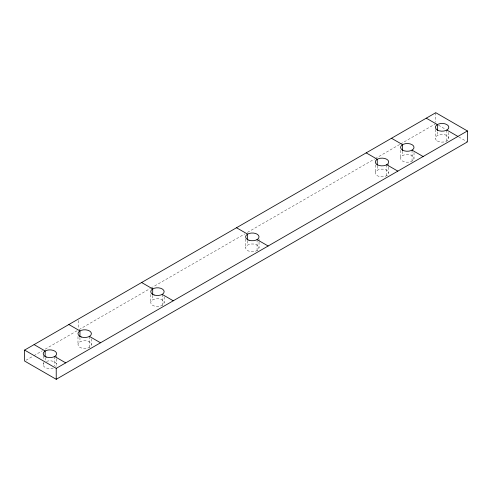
<?xml version="1.0" encoding="UTF-8"?>
<svg xmlns="http://www.w3.org/2000/svg" width="492" height="492" viewBox="0 0 492 492"><rect width="100%" height="100%" fill="white"/><g stroke="black" fill="none" stroke-linecap="round" stroke-linejoin="round"><path stroke-width="0.37" stroke-dasharray="2.46 1.84" d="M25.928 360.273L33.228 356.06M33.893 355.679L42.521 350.691M45.178 349.16L77.705 330.384M79.034 329.615L150.251 288.497M150.915 288.115L244.758 233.934M247.421 232.396L374.541 159.008M375.205 158.621L399.83 144.402M400.494 144.021L435.106 124.039M438.409 125.177L445.654 129.359M458.833 136.967L467.4 141.917M448.809 132.422L448.809 138.264M446.841 130.048L446.841 141.001M437.351 131.868L437.351 135.521M435.771 112.699L435.771 122.194M435.389 129.494L435.389 138.264M414.018 152.508L414.018 158.35A6.71 3.874 0 0 1 403.95 161.702A6.71 3.874 0 0 1 403.95 154.992A6.71 3.874 0 0 1 414.018 158.35M412.05 150.134L412.05 161.087M402.561 151.228L402.561 155.607M400.599 150.312L400.599 158.35M388.711 164.193L388.711 166.382M388.711 167.114L388.711 172.956A6.71 3.874 0 0 1 378.649 176.314A6.71 3.874 0 0 1 378.649 169.605A6.71 3.874 0 0 1 388.711 172.956M386.749 164.74L386.749 175.699M377.259 165.835L377.259 170.22M375.291 164.925L375.291 172.956M259.038 239.063L259.038 241.252M259.038 241.984L259.038 247.827A6.71 3.874 0 0 1 248.97 251.178A6.71 3.874 0 0 1 248.97 244.469A6.71 3.874 0 0 1 259.038 247.827M257.07 239.61L257.07 250.563M247.581 240.705L247.581 245.09M245.619 239.063L245.619 247.827M164.15 296.762L164.15 302.611A6.71 3.874 0 0 1 154.088 305.962A6.71 3.874 0 0 1 154.088 299.253A6.71 3.874 0 0 1 164.15 302.611M162.182 294.388L162.182 305.347M152.698 295.489L152.698 299.868M150.73 294.573L150.73 302.611M91.401 338.767L91.401 344.609A6.71 3.874 0 0 1 81.34 347.961A6.71 3.874 0 0 1 81.34 341.251A6.71 3.874 0 0 1 91.401 344.609M89.439 336.393L89.439 347.346M79.95 337.487L79.95 341.866M78.369 320.501L78.369 328.539M77.982 336.571L77.982 344.609M56.611 355.931L56.611 358.121M56.611 358.853L56.611 364.695M54.649 356.479L54.649 365.974M45.159 357.573L45.159 361.226M43.191 355.931L43.191 359.578M43.191 362.506L43.191 364.695M46.549 361.337A6.71 3.874 0 0 1 54.649 361.952A6.71 3.874 0 0 1 55.713 366.632M53.259 368.047A6.71 3.874 0 0 1 45.159 367.432A6.71 3.874 0 0 1 44.089 362.758M437.351 141.001A6.71 3.874 0 0 0 448.581 139.267A6.71 3.874 0 0 0 440.358 134.519A6.71 3.874 0 0 0 437.351 141.001"/><path stroke-width="0.74" d="M24.6 350.083L435.771 112.699L467.4 130.958L467.4 141.917L56.229 379.301L24.6 361.042L24.6 350.083L56.229 368.348L467.4 130.958M426.281 118.178L437.351 124.568L437.351 130.411M446.841 130.048L457.911 136.438M391.491 138.264L402.561 144.654L402.561 150.497M412.05 150.134L423.12 156.524M366.189 152.871L377.259 159.26L377.259 165.103M386.749 164.74L397.819 171.13M236.511 227.741L247.581 234.13L247.581 239.973M257.07 239.61L268.14 246M141.628 282.519L152.698 288.915L152.698 294.757M162.182 294.388L173.252 300.784M68.88 324.523L79.95 330.913L79.95 336.756M89.439 336.393L100.509 342.783M34.089 344.609L45.159 350.999L45.159 356.841M54.649 356.479L65.719 362.868M56.229 368.348L56.229 379.301M402.561 150.134A6.71 3.874 0 0 0 413.784 148.393A6.71 3.874 0 0 0 405.568 143.652A6.71 3.874 0 0 0 402.561 150.134M377.259 164.74A6.71 3.874 0 0 0 388.483 163.006A6.71 3.874 0 0 0 380.267 158.258A6.71 3.874 0 0 0 377.259 164.74M154.088 295.003A6.71 3.874 0 0 0 164.15 291.651A6.71 3.874 0 0 0 154.088 288.3A6.71 3.874 0 0 0 154.088 295.003M248.97 240.225A6.71 3.874 0 0 0 259.038 236.867A6.71 3.874 0 0 0 248.97 233.516A6.71 3.874 0 0 0 248.97 240.225M46.549 357.094A6.71 3.874 0 0 0 56.611 353.736A6.71 3.874 0 0 0 46.549 350.384A6.71 3.874 0 0 0 46.549 357.094M81.34 337.008A6.71 3.874 0 0 0 91.401 333.65A6.71 3.874 0 0 0 81.34 330.298A6.71 3.874 0 0 0 81.34 337.008M437.351 130.048A6.71 3.874 0 0 0 448.581 128.307A6.71 3.874 0 0 0 440.358 123.566A6.71 3.874 0 0 0 437.351 130.048"/></g></svg>
